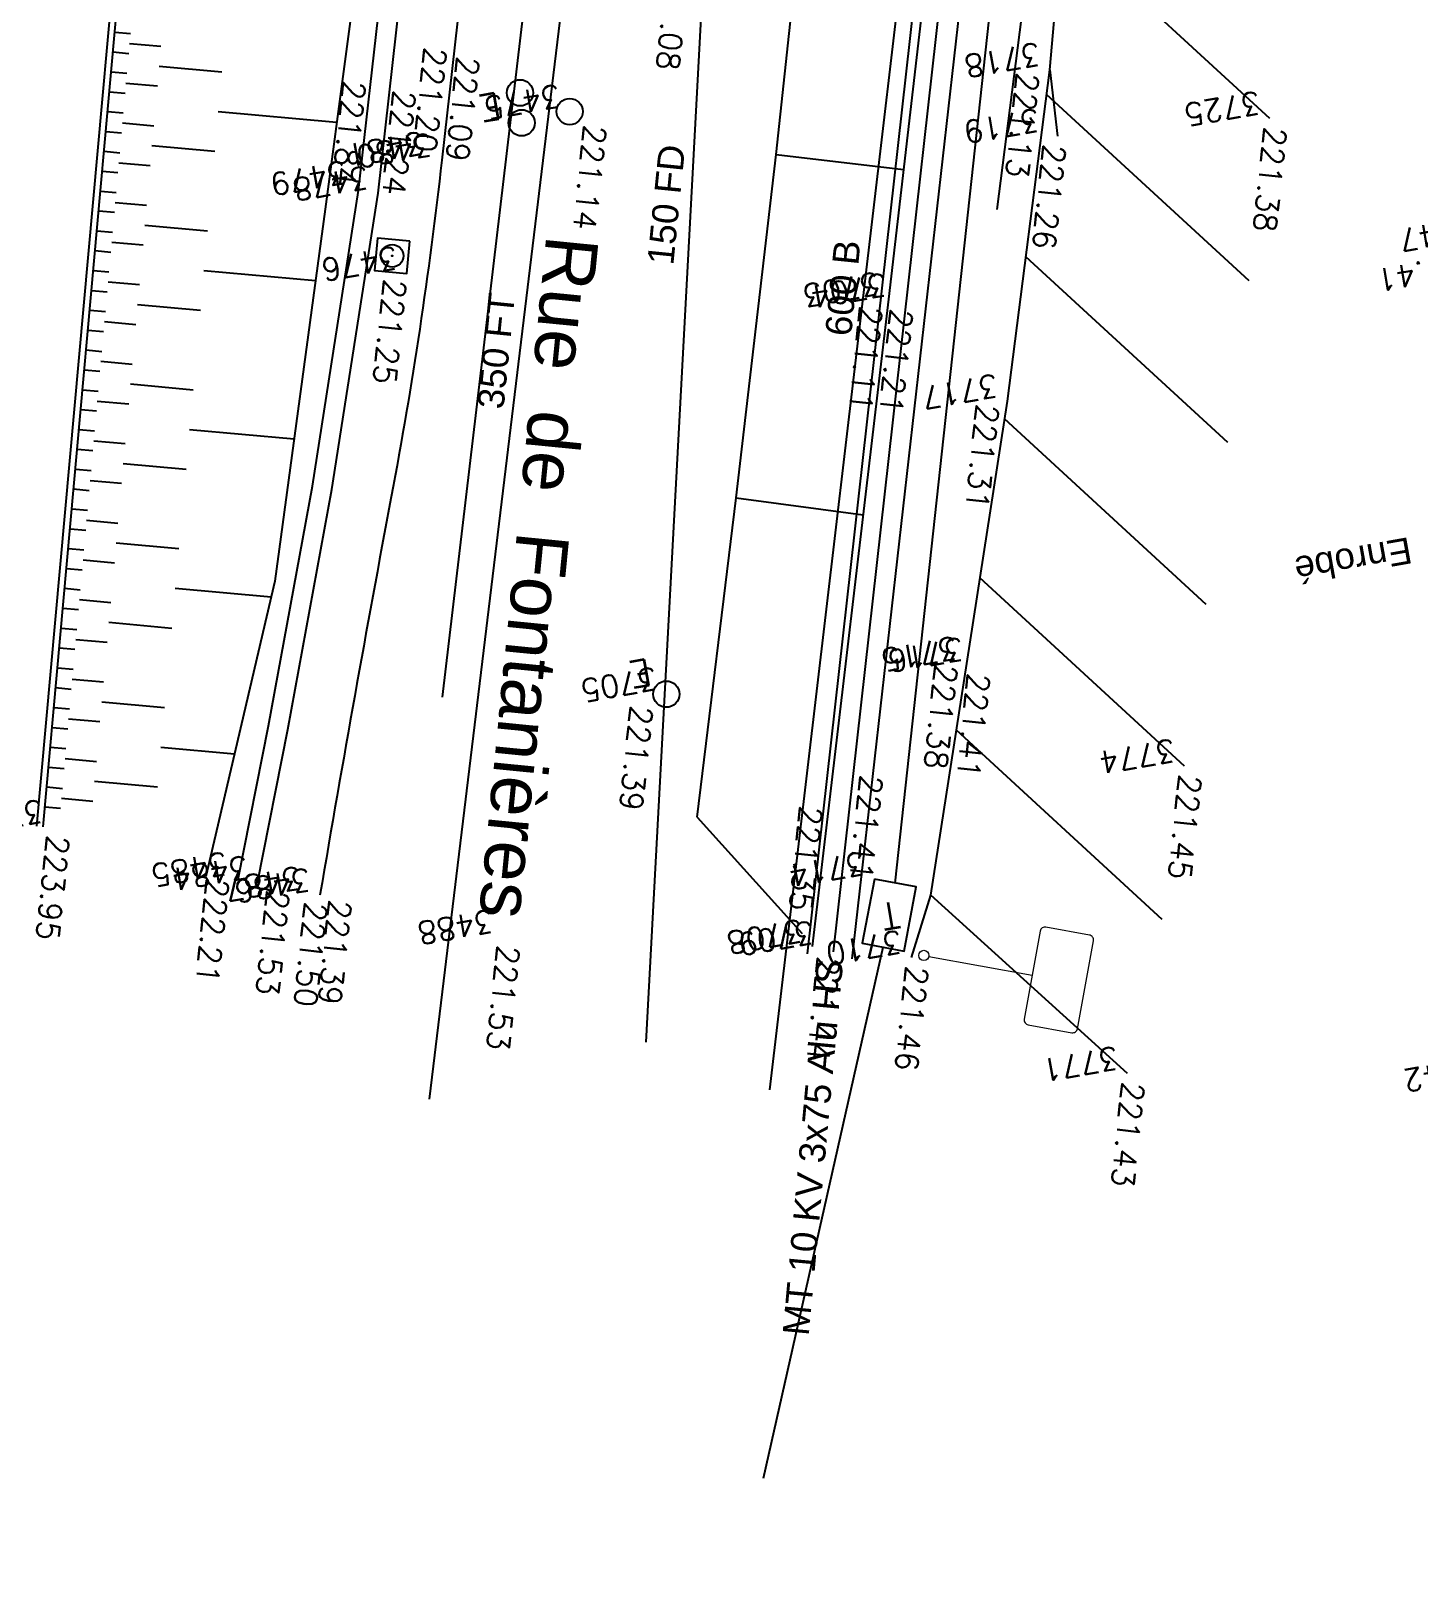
# Model space of a CAD drawing. Extents: x -2313930 to 3286427, y -3858277 to 2572692.
# Drawn here: x -11834 to -9719, y -2224 to 150 of the extents above; entities that cross this region are included whole.
import ezdxf
from ezdxf.enums import TextEntityAlignment as Align
from ezdxf.lldxf.tags import DXFTag

# ---------------------------------------------------------------- set-up
doc = ezdxf.new("R2010")
doc.units = 0
for name, color, linetype, lineweight in [('_GAZELEC-RESERVATION 2', 132, 'Continuous', 18), ('Fond topo - P', 252, 'Continuous', 50), ('Fond topo - SIG', 252, 'Continuous', 20), ('Fond topo - VOI', 252, 'Continuous', 25)]:
    doc.layers.add(name, color=color, linetype=linetype, lineweight=lineweight)
for name, color, linetype in [('AEP_SSL', 252, 'Continuous'), ('EDF_SSL', 252, 'Texte-Electricite'), ('Fond topo - AFF', 252, 'Continuous'), ('Fond topo - CLO_MUR', 252, 'Continuous'), ('Fond topo - EAU', 252, 'Continuous'), ('Fond topo - EAU_TXT', 252, 'Continuous'), ('Fond topo - PTT', 252, 'Continuous'), ('Fond topo - PTT_TXT', 252, 'Continuous'), ('Fond topo - SIH', 252, 'Continuous'), ('Fond topo - TAL', 252, 'Continuous'), ('Fond topo - TAL_HAC', 252, 'Continuous'), ('Fond topo - VOI_NOM', 252, 'Continuous'), ('Fond topo - VOI_TXT', 252, 'Continuous'), ('Fond topo - Z_500', 252, 'Continuous'), ('GAZ_SSL', 252, 'Texte-GAZ'), ('prlm-VRD', 2, 'Continuous'), ('TELECOM_SSL', 252, 'Texte-Telecom')]:
    doc.layers.add(name, color=color, linetype=linetype)
for name, color, linetype, plot in [('Fond topo - N', 252, 'Continuous', False), ('Fond topo - NCACHE', 252, 'Continuous', False), ('Fond topo - ZCACHE', 252, 'Continuous', False)]:
    doc.layers.add(name, color=color, linetype=linetype, plot=plot)
doc.styles.add('2000_ARIAL', font='arial.ttf', dxfattribs={"height": 0.4})
doc.styles.add('Lignes', font='arial.ttf', dxfattribs={"height": 0.35})
doc.styles.add('LignesA', font='arial.ttf', dxfattribs={"height": 0.35})
doc.styles.add('SIMPLEX', font='simplex_.ttf', dxfattribs={"height": 1.25})
doc.styles.add('Tronçons', font='arial.ttf', dxfattribs={"height": 0.25})
tags = doc.linetypes.add('L16', pattern=[0.375, 0.3, -0.075]).pattern_tags.tags
tags[6:7] = [DXFTag(74, 4), DXFTag(75, 0), DXFTag(340, '0'), DXFTag(46, 0.0), DXFTag(50, 0.0), DXFTag(44, 0.0), DXFTag(45, 0.0)]
tags[4:5] = [DXFTag(74, 4), DXFTag(75, 0), DXFTag(340, '0'), DXFTag(46, 0.0), DXFTag(50, 0.0), DXFTag(44, 0.0), DXFTag(45, 0.0)]
tags = doc.linetypes.add('L8', pattern=[0.225, 0.15, -0.075]).pattern_tags.tags
tags[6:7] = [DXFTag(74, 4), DXFTag(75, 0), DXFTag(340, '0'), DXFTag(46, 0.0), DXFTag(50, 0.0), DXFTag(44, 0.0), DXFTag(45, 0.0)]
tags[4:5] = [DXFTag(74, 4), DXFTag(75, 0), DXFTag(340, '0'), DXFTag(46, 0.0), DXFTag(50, 0.0), DXFTag(44, 0.0), DXFTag(45, 0.0)]
tags = doc.linetypes.add('Texte-BT', pattern='A,5,-0.25,["BT",Lignes,S=1,R=0,X=0,Y=-0.18],-1.25', length=6.5).pattern_tags.tags
tags[15:16] = [DXFTag(74, 4), DXFTag(75, 0), DXFTag(340, '0'), DXFTag(46, 0.0), DXFTag(50, 0.0), DXFTag(44, 0.0), DXFTag(45, 0.0)]
tags[4:5] = [DXFTag(74, 4), DXFTag(75, 0), DXFTag(340, '0'), DXFTag(46, 0.0), DXFTag(50, 0.0), DXFTag(44, 0.0), DXFTag(45, 0.0)]
tags = doc.linetypes.add('Texte-Electricite', pattern='A,5,-0.25,["ELEC",Lignes,S=1,R=0,X=0,Y=-0.18],-1.25', length=6.5).pattern_tags.tags
tags[15:16] = [DXFTag(74, 4), DXFTag(75, 0), DXFTag(340, '0'), DXFTag(46, 0.0), DXFTag(50, 0.0), DXFTag(44, 0.0), DXFTag(45, 0.0)]
tags[4:5] = [DXFTag(74, 4), DXFTag(75, 0), DXFTag(340, '0'), DXFTag(46, 0.0), DXFTag(50, 0.0), DXFTag(44, 0.0), DXFTag(45, 0.0)]
tags = doc.linetypes.add('Texte-GAZ', pattern='A,5,-0.25,["GAZ",Lignes,S=1,R=0,X=0,Y=-0.18],-1.25', length=6.5).pattern_tags.tags
tags[15:16] = [DXFTag(74, 4), DXFTag(75, 0), DXFTag(340, '0'), DXFTag(46, 0.0), DXFTag(50, 0.0), DXFTag(44, 0.0), DXFTag(45, 0.0)]
tags[4:5] = [DXFTag(74, 4), DXFTag(75, 0), DXFTag(340, '0'), DXFTag(46, 0.0), DXFTag(50, 0.0), DXFTag(44, 0.0), DXFTag(45, 0.0)]
tags = doc.linetypes.add('Texte-HT', pattern='A,5,-0.25,["HT",Lignes,S=1,R=0,X=0,Y=-0.18],-1.25', length=6.5).pattern_tags.tags
tags[15:16] = [DXFTag(74, 4), DXFTag(75, 0), DXFTag(340, '0'), DXFTag(46, 0.0), DXFTag(50, 0.0), DXFTag(44, 0.0), DXFTag(45, 0.0)]
tags[4:5] = [DXFTag(74, 4), DXFTag(75, 0), DXFTag(340, '0'), DXFTag(46, 0.0), DXFTag(50, 0.0), DXFTag(44, 0.0), DXFTag(45, 0.0)]
tags = doc.linetypes.add('Texte-MT', pattern='A,5,-0.25,["MT",Lignes,S=1,R=0,X=0,Y=-0.18],-1.25', length=6.5).pattern_tags.tags
tags[15:16] = [DXFTag(74, 4), DXFTag(75, 0), DXFTag(340, '0'), DXFTag(46, 0.0), DXFTag(50, 0.0), DXFTag(44, 0.0), DXFTag(45, 0.0)]
tags[4:5] = [DXFTag(74, 4), DXFTag(75, 0), DXFTag(340, '0'), DXFTag(46, 0.0), DXFTag(50, 0.0), DXFTag(44, 0.0), DXFTag(45, 0.0)]
tags = doc.linetypes.add('Texte-Telecom', pattern='A,5,-0.25,["TEL",Lignes,S=1,R=0,X=0,Y=-0.18],-1.25', length=6.5).pattern_tags.tags
tags[15:16] = [DXFTag(74, 4), DXFTag(75, 0), DXFTag(340, '0'), DXFTag(46, 0.0), DXFTag(50, 0.0), DXFTag(44, 0.0), DXFTag(45, 0.0)]
tags[4:5] = [DXFTag(74, 4), DXFTag(75, 0), DXFTag(340, '0'), DXFTag(46, 0.0), DXFTag(50, 0.0), DXFTag(44, 0.0), DXFTag(45, 0.0)]
tags = doc.linetypes.add('Texte-TelecomA', pattern='A,5,-0.25,["TEL",LignesA,S=1,R=0,X=0,Y=-0.18],-1.25', length=6.5).pattern_tags.tags
tags[15:16] = [DXFTag(74, 4), DXFTag(75, 0), DXFTag(340, '0'), DXFTag(46, 0.0), DXFTag(50, 0.0), DXFTag(44, 0.0), DXFTag(45, 0.0)]
tags[4:5] = [DXFTag(74, 4), DXFTag(75, 0), DXFTag(340, '0'), DXFTag(46, 0.0), DXFTag(50, 0.0), DXFTag(44, 0.0), DXFTag(45, 0.0)]

# ---------------------------------------------------------------- blocks, each defined once
blk = doc.blocks.new('AFF04')
at = {"ltscale": 2, "flags": 128}
blk.add_lwpolyline([(0.499143, -0.5), (0.499143, 0.499143), (-0.5, 0.499143), (-0.5, -0.5)], close=True, dxfattribs=at)
at = {"ltscale": 2}
for radius in [0.35, 0.01]:
    blk.add_circle((0, 0), radius, dxfattribs=at)
blk = doc.blocks.new('EAU03')
at = {"ltscale": 2}
blk.add_circle((0, 0), 0.2, dxfattribs=at)
blk = doc.blocks.new('EAU99')
at = {"style": 'SIMPLEX'}
blk.add_text('E', height=0.4, dxfattribs=at).set_placement((0, 0), align=Align.MIDDLE_CENTER)
blk = doc.blocks.new('PTOPO')
at = {"layer": 'Fond topo - NCACHE', "style": 'SIMPLEX'}
blk.add_attdef('MAT', text='', height=0.34, dxfattribs=at).set_placement((0.1, -0.1), align=Align.TOP_LEFT)
at = {"layer": 'Fond topo - ZCACHE', "style": 'SIMPLEX'}
blk.add_attdef('ALT', (0.1, 0.1), '', height=0.34, dxfattribs=at)
blk = doc.blocks.new('PTT04')
at = {"ltscale": 2, "flags": 128}
blk.add_lwpolyline([(-0.5, -0.5), (0.5, -0.5), (0.5, 0.5), (-0.5, 0.5)], close=True, dxfattribs=at)
blk = doc.blocks.new('PTT99')
at = {"style": 'SIMPLEX'}
blk.add_text('T', height=0.4, dxfattribs=at).set_placement((0, 0), align=Align.MIDDLE_CENTER)
blk = doc.blocks.new('MOB01')
at = {"ltscale": 2}
blk.add_line((0, 0.078125), (0, 1.679534), dxfattribs=at)
at = {"linetype": 'Continuous', "ltscale": 2, "flags": 128}
blk.add_lwpolyline([(0, 1.679534), (0.680858, 1.679534, 0.414214007), (0.755858, 1.754534), (0.755858, 2.428793, 0.414214007), (0.680858, 2.503793), (-0.680858, 2.503793, 0.414214007), (-0.755858, 2.428793), (-0.755858, 1.754534, 0.414214007), (-0.680858, 1.679534)], format="xyb", close=True, dxfattribs=at)
at = {"ltscale": 2}
blk.add_circle((0, 0), 0.078125, dxfattribs=at)
blk = doc.blocks.new('A$C1F970F0F')
at = {"layer": 'AEP_SSL', "elevation": 0, "flags": 128}
for points in [[(-10890.7, -1224.8), (-10802.1, 430.3), (-10904.2, 777.7), (-10402.8, 5134.1), (-10036.7, 5902.9), (-10049.7, 6838.6), (-10065.2, 7383.4), (-10119.6, 7625.4)], [(-10285.7, 7578), (-10074.2, 5273), (-10086, 5088.8), (-10106.8, 4097.5), (-10416.2, 1132.3), (-10702.8, -1297.2)], [(-10476.7, 611.8), (-10983.4, 655.3), (-11221.5, -1311.7)]]:
    blk.add_lwpolyline(points, dxfattribs=at)
at = {"layer": 'EDF_SSL', "linetype": 'Texte-BT', "elevation": 0, "flags": 128}
for points in [[(-10355.7, 43.8), (-10201.4, 1251.7), (-8720.3, 5090.7), (-8647.9, 5140.7), (-5813.5, 5655.5), (-5754.8, 5632.4), (-5714.2, 5669.5), (-2796.4, 6190), (-2733.2, 6173.9), (-2724.6, 6234.6), (-577, 8573.4), (-522.8, 8575.3), (1439.5, 9650), (1486.3, 9780.6), (3247.6, 10693.6), (3311.7, 10687), (3338.6, 10734), (5093.8, 11622.8), (5197.5, 11601.8)], [(-10644.8, -1090.3), (-9910.6, 5451.6), (-9787, 5988.9), (-9732.6, 6658.9)]]:
    blk.add_lwpolyline(points, dxfattribs=at)
at = {"layer": 'EDF_SSL', "linetype": 'Texte-MT', "elevation": 0, "flags": 128}
blk.add_lwpolyline([(-10605.2, -1087.2), (-9871, 5454.6), (-9813.1, 5614.5), (-9256.6, 5923.5), (-8799.1, 5646.6), (-8267.6, 5593.5), (-5762.1, 6081.9), (-4183.6, 6396.7), (-3539, 6692.7), (-2824.1, 6428.4), (-615.9, 6802.9), (-262.5, 8461.2), (-193.5, 8712.9), (139.2, 8893.7), (556, 9251.5), (1680.6, 9828.5)], dxfattribs=at)
at = {"layer": 'EDF_SSL', "linetype": 'Texte-HT', "elevation": 0, "flags": 128}
blk.add_lwpolyline([(-10577, -1098), (-9834.3, 5453), (-9748.7, 6070.7), (-10923.7, 6169.4), (-11679.5, 5855)], dxfattribs=at)
at = {"layer": 'Fond topo - CLO_MUR', "ltscale": 2, "flags": 128}
for points in [[(-11483, -982.2), (-11437.1, -748.6), (-11369.9, -383), (-11299.3, 68.5), (-11227.4, 706.6), (-11059.4, 2223.6), (-11045.4, 2344.1), (-11030, 2486.7), (-11315.9, 2519.3)], [(-11512.5, -976.4), (-11466.6, -743), (-11399.5, -378), (-11329.1, 72.5), (-11257.2, 710), (-11091.2, 2208.5), (-11233.7, 2231.4), (-11209.9, 2389.2), (-11073, 2368.5), (-11063.1, 2460.2), (-11319.3, 2489.5)]]:
    blk.add_lwpolyline(points, dxfattribs=at)
at = {"layer": 'Fond topo - SIH', "linetype": 'L16', "ltscale": 2, "flags": 128}
for points in [[(-10813, -882), (-10753.5, -395.5), (-10692.4, 127.1), (-10634.8, 666.8), (-10468.9, 2177.1), (-10411.1, 2722.9), (-10229.6, 2791.1)], [(-9940.4, 182.3), (-10243.4, 461)], [(-9971.7, -65.3), (-10280.5, 218.7)], [(-10692.4, 127.1), (-10498.7, 104.6)], [(-10004.5, -311.6), (-10312.2, -28.7)], [(-10037.3, -557.9), (-10344.5, -275.4)], [(-10753.5, -395.5), (-10560.3, -421.8)], [(-10070.1, -804.2), (-10382, -517.4)], [(-10104.2, -1038.1), (-10418, -749.5)], [(-10813, -882), (-10652.9, -1059.2)], [(-10157, -1272.6), (-10456.8, -1000.8)]]:
    blk.add_lwpolyline(points, dxfattribs=at)
at = {"layer": 'Fond topo - TAL', "ltscale": 2, "flags": 128}
blk.add_lwpolyline([(-11809.9, -896.6), (-11602.4, 1403.1), (-11517.8, 2321.8), (-11506.6, 2459)], dxfattribs=at)
at = {"layer": 'Fond topo - TAL', "linetype": 'L8', "ltscale": 2, "flags": 128}
blk.add_lwpolyline([(-11228.3, 2414), (-11251.8, 2236.9), (-11214.2, 2188.5), (-11161.1, 2138.5), (-11130.2, 2063.2), (-11291.6, 727.7), (-11318.1, 509.9), (-11380.2, 44), (-11456.7, -522.4), (-11561.8, -972.3)], dxfattribs=at)
at = {"layer": 'Fond topo - TAL_HAC', "ltscale": 2}
for p, q in [((-11700.7, 313.8), (-11676.8, 311.6)), ((-11678.1, 296.5), (-11630.3, 292.2)), ((-11703.4, 283.5), (-11679.5, 281.4)), ((-11633, 261.9), (-11537.4, 253.3)), ((-11706.1, 253.3), (-11682.2, 251.1)), ((-11708.9, 223), (-11685, 220.8)), ((-11683.6, 236), (-11635.8, 231.7)), ((-11711.6, 192.7), (-11687.7, 190.6)), ((-11542.9, 192.8), (-11362.5, 176.5)), ((-11689, 175.5), (-11641.2, 171.1)), ((-11714.3, 162.5), (-11690.4, 160.3)), ((-11717, 132.2), (-11693.1, 130.1)), ((-11644, 140.9), (-11548.4, 132.2)), ((-11719.8, 102), (-11695.9, 99.8)), ((-11694.5, 114.9), (-11646.7, 110.6)), ((-11722.5, 71.7), (-11698.6, 69.5)), ((-11700, 54.4), (-11652.2, 50.1)), ((-11725.2, 41.4), (-11701.3, 39.3)), ((-11728, 11.2), (-11704.1, 9)), ((-11654.9, 19.8), (-11559.3, 11.2)), ((-11730.7, -19.1), (-11706.8, -21.2)), ((-11705.4, -6.1), (-11657.6, -10.4)), ((-11733.4, -49.3), (-11709.5, -51.5)), ((-11710.9, -66.6), (-11663.1, -70.9)), ((-11564.7, -49.3), (-11394.8, -64.6)), ((-11736.2, -79.6), (-11712.3, -81.7)), ((-11738.9, -109.8), (-11715, -112)), ((-11665.8, -101.2), (-11570.2, -109.8)), ((-11741.6, -140.1), (-11717.7, -142.3)), ((-11716.4, -127.1), (-11668.6, -131.4)), ((-11744.4, -170.4), (-11720.5, -172.5)), ((-11721.8, -187.6), (-11674, -192)), ((-11747.1, -200.6), (-11723.2, -202.8)), ((-11749.8, -230.9), (-11725.9, -233)), ((-11676.7, -222.2), (-11581.1, -230.9)), ((-11752.5, -261.1), (-11728.6, -263.3)), ((-11727.3, -248.2), (-11679.5, -252.5)), ((-11755.3, -291.4), (-11731.4, -293.6)), ((-11586.6, -291.4), (-11427.4, -305.7)), ((-11758, -321.7), (-11734.1, -323.8)), ((-11732.7, -308.7), (-11684.9, -313)), ((-11760.7, -351.9), (-11736.8, -354.1)), ((-11687.7, -343.3), (-11592.1, -351.9)), ((-11738.2, -369.2), (-11690.4, -373.5)), ((-11763.5, -382.2), (-11739.6, -384.3)), ((-11766.2, -412.4), (-11742.3, -414.6)), ((-11768.9, -442.7), (-11745, -444.8)), ((-11743.7, -429.7), (-11695.9, -434)), ((-11771.7, -472.9), (-11747.8, -475.1)), ((-11698.6, -464.3), (-11603, -472.9)), ((-11749.1, -490.2), (-11701.3, -494.5)), ((-11774.4, -503.2), (-11750.5, -505.4)), ((-11777.1, -533.5), (-11753.2, -535.6)), ((-11608.4, -533.4), (-11462.4, -546.6)), ((-11779.9, -563.7), (-11756, -565.9)), ((-11754.6, -550.7), (-11706.8, -555.1)), ((-11709.5, -585.3), (-11613.9, -594)), ((-11782.6, -594), (-11758.7, -596.1)), ((-11760, -611.3), (-11712.2, -615.6)), ((-11785.3, -624.2), (-11761.4, -626.4)), ((-11788, -654.5), (-11764.1, -656.7)), ((-11790.8, -684.8), (-11766.9, -686.9)), ((-11765.5, -671.8), (-11717.7, -676.1)), ((-11720.4, -706.4), (-11624.8, -715)), ((-11793.5, -715), (-11769.6, -717.2)), ((-11771, -732.3), (-11723.2, -736.6)), ((-11796.2, -745.3), (-11772.3, -747.4)), ((-11799, -775.5), (-11775.1, -777.7)), ((-11630.3, -775.5), (-11518.2, -785.6)), ((-11801.7, -805.8), (-11777.8, -807.9)), ((-11776.4, -792.8), (-11728.6, -797.1)), ((-11731.4, -827.4), (-11635.7, -836)), ((-11804.4, -836), (-11780.5, -838.2)), ((-11781.9, -853.3), (-11734.1, -857.6)), ((-11807.2, -866.3), (-11783.3, -868.5))]:
    blk.add_line(p, q, dxfattribs=at)
at = {"layer": 'Fond topo - VOI', "ltscale": 2, "flags": 128}
blk.add_lwpolyline([(-10597.5, 5618.1), (-10661, 5049.8), (-10724.7, 4459.2), (-10835, 3463.9), (-10968.8, 2225.9), (-11135.3, 714), (-11202.2, 118.6, -0.018575), (-11279.3, -394.2, 0.004565), (-11387.9, -1000.9)], format="xyb", dxfattribs=at)
for points in [[(-10136.9, 3376.1), (-10149.9, 3239.6), (-10191.2, 2877.2), (-10273.7, 2146.3), (-10327.3, 1655.7), (-10416.3, 833.2), (-10432.2, 678.9), (-10521.6, -92.9), (-10637.8, -1079)], [(-11527.7, 2322.6), (-11612.3, 1404), (-11819.9, -895.7)], [(-10486.5, -1095.7), (-10456.8, -1000.8), (-10402.3, -648), (-10340.3, -248.4), (-10275.7, 256.4), (-10239.4, 665.1)], [(-10275.7, 256.4), (-10263.9, 155.1)]]:
    blk.add_lwpolyline(points, dxfattribs=at)
at = {"layer": 'GAZ_SSL', "elevation": 0, "flags": 128}
blk.add_lwpolyline([(-11201.4, -699.5), (-10544.3, 4849.5)], dxfattribs=at)
at = {"layer": 'TELECOM_SSL', "linetype": 'Texte-TelecomA', "elevation": 0, "flags": 128}
blk.add_lwpolyline([(-10511.1, -982.4), (-9947.5, 4198.4, 0.105936), (-10040.5, 7648)], format="xyb", dxfattribs=at)
at = {"layer": 'TELECOM_SSL', "elevation": 0, "flags": 128}
blk.add_lwpolyline([(-10711.9, -1889.1), (-10529.6, -1080)], dxfattribs=at)
at = {"layer": 'Fond topo - AFF', "ltscale": 2, "xscale": 49.39520944882749, "yscale": 49.39520944882749, "zscale": 99.99999999999997, "rotation": 85.04002730492101}
blk.add_blockref('AFF04', (-11277.9, -27), dxfattribs=at)
at = {"layer": 'Fond topo - EAU', "ltscale": 2, "xscale": 100, "yscale": 100, "zscale": 100, "rotation": 78.40252969303506}
for p in [(-11083, 221.3), (-11007.4, 192.7), (-11080.5, 175.6), (-10860.1, -694.7)]:
    blk.add_blockref('EAU03', p, dxfattribs=at)
at = {"layer": 'Fond topo - EAU_TXT', "ltscale": 2, "xscale": 99.99999999999999, "yscale": 99.99999999999999, "zscale": 99.99999999999999, "rotation": 190.0656205306816}
for p in [(-11128.7, 199.3), (-10899.7, -663.3)]:
    blk.add_blockref('EAU99', p, dxfattribs=at)
at = {"layer": 'Fond topo - P', "ltscale": 2}
ref = blk.add_blockref('PTOPO', (-10800.7, 430.1), dxfattribs=dict(at, xscale=99.99999999999994, yscale=99.99999999999994, zscale=99.99999999999994, rotation=190.0656205306617))
ref.add_attrib('MAT', '3700', dxfattribs={"layer": 'Fond topo - N', "color": 0, "ltscale": 2, "height": 34, "rotation": 190.0656, "style": 'SIMPLEX'}).set_placement((-10812.3, 438.2), align=Align.TOP_LEFT)
ref.add_attrib('ALT', '221.08', (-10858.4, 417), dxfattribs={"layer": 'Fond topo - Z_500', "color": 0, "ltscale": 2, "height": 34, "rotation": 263.9174, "style": 'SIMPLEX'})
ref = blk.add_blockref('PTOPO', (-11216, 121), dxfattribs=dict(at, xscale=99.99999999999994, yscale=99.99999999999994, zscale=99.99999999999994, rotation=190.0656205306617))
ref.add_attrib('MAT', '3481', dxfattribs={"layer": 'Fond topo - N', "color": 0, "ltscale": 2, "height": 34, "rotation": 190.0656, "style": 'SIMPLEX'}).set_placement((-11227.6, 129.1), align=Align.TOP_LEFT)
ref.add_attrib('ALT', '221.20', (-11228.5, 292.1), dxfattribs={"layer": 'Fond topo - Z_500', "color": 0, "ltscale": 2, "height": 34, "rotation": 263.9174, "style": 'SIMPLEX'})
ref = blk.add_blockref('PTOPO', (-10275.7, 256.4), dxfattribs=dict(at, xscale=99.99999999999994, yscale=99.99999999999994, zscale=99.99999999999994, rotation=190.0656205306617))
ref.add_attrib('MAT', '3718', dxfattribs={"layer": 'Fond topo - N', "color": 0, "ltscale": 2, "height": 34, "rotation": 190.0656, "style": 'SIMPLEX'}).set_placement((-10287.3, 264.5), align=Align.TOP_LEFT)
ref.add_attrib('ALT', '221.13', (-10325.8, 253.4), dxfattribs={"layer": 'Fond topo - Z_500', "color": 0, "ltscale": 2, "height": 34, "rotation": 263.9174, "style": 'SIMPLEX'})
ref = blk.add_blockref('PTOPO', (-11202.2, 118.6), dxfattribs=dict(at, xscale=99.99999999999994, yscale=99.99999999999994, zscale=99.99999999999994, rotation=190.0656205306617))
ref.add_attrib('MAT', '3480', dxfattribs={"layer": 'Fond topo - N', "color": 0, "ltscale": 2, "height": 34, "rotation": 190.0656, "style": 'SIMPLEX'}).set_placement((-11213.8, 126.7), align=Align.TOP_LEFT)
ref.add_attrib('ALT', '221.09', (-11178.8, 278), dxfattribs={"layer": 'Fond topo - Z_500', "color": 0, "ltscale": 2, "height": 34, "rotation": 263.9174, "style": 'SIMPLEX'})
ref = blk.add_blockref('PTOPO', (-11333.5, 76.4), dxfattribs=dict(at, xscale=99.99999999999994, yscale=99.99999999999994, zscale=99.99999999999994, rotation=190.0656205306617))
ref.add_attrib('MAT', '3479', dxfattribs={"layer": 'Fond topo - N', "color": 0, "ltscale": 2, "height": 34, "rotation": 190.0656, "style": 'SIMPLEX'}).set_placement((-11345.1, 84.5), align=Align.TOP_LEFT)
ref.add_attrib('ALT', '221.84', (-11352, 241.2), dxfattribs={"layer": 'Fond topo - Z_500', "color": 0, "ltscale": 2, "height": 34, "rotation": 263.9174, "style": 'SIMPLEX'})
ref = blk.add_blockref('PTOPO', (-11299.3, 68.5), dxfattribs=dict(at, xscale=99.99999999999994, yscale=99.99999999999994, zscale=99.99999999999994, rotation=190.0656205306617))
ref.add_attrib('MAT', '3478', dxfattribs={"layer": 'Fond topo - N', "color": 0, "ltscale": 2, "height": 34, "rotation": 190.0656, "style": 'SIMPLEX'}).set_placement((-11310.9, 76.6), align=Align.TOP_LEFT)
ref.add_attrib('ALT', '221.24', (-11275.9, 226.6), dxfattribs={"layer": 'Fond topo - Z_500', "color": 0, "ltscale": 2, "height": 34, "rotation": 263.9174, "style": 'SIMPLEX'})
ref = blk.add_blockref('PTOPO', (-11007.4, 192.7), dxfattribs=dict(at, xscale=99.99999999999994, yscale=99.99999999999994, zscale=99.99999999999994, rotation=190.0656205306617))
ref.add_attrib('MAT', '3475', dxfattribs={"layer": 'Fond topo - N', "color": 0, "ltscale": 2, "height": 34, "rotation": 190.0656, "style": 'SIMPLEX'}).set_placement((-11019, 200.8), align=Align.TOP_LEFT)
ref.add_attrib('ALT', '221.14', (-10985.2, 173.8), dxfattribs={"layer": 'Fond topo - Z_500', "color": 0, "ltscale": 2, "height": 34, "rotation": 263.9174, "style": 'SIMPLEX'})
ref = blk.add_blockref('PTOPO', (-9940.4, 182.3), dxfattribs=dict(at, xscale=99.99999999999994, yscale=99.99999999999994, zscale=99.99999999999994, rotation=190.0656205306617))
ref.add_attrib('MAT', '3725', dxfattribs={"layer": 'Fond topo - N', "color": 0, "ltscale": 2, "height": 34, "rotation": 190.0656, "style": 'SIMPLEX'}).set_placement((-9951.9, 190.4), align=Align.TOP_LEFT)
ref.add_attrib('ALT', '221.38', (-9948.5, 170.7), dxfattribs={"layer": 'Fond topo - Z_500', "color": 0, "ltscale": 2, "height": 34, "rotation": 263.9174, "style": 'SIMPLEX'})
ref = blk.add_blockref('PTOPO', (-10276.9, 155.9), dxfattribs=dict(at, xscale=99.99999999999994, yscale=99.99999999999994, zscale=99.99999999999994, rotation=190.0656205306617))
ref.add_attrib('MAT', '3719', dxfattribs={"layer": 'Fond topo - N', "color": 0, "ltscale": 2, "height": 34, "rotation": 190.0656, "style": 'SIMPLEX'}).set_placement((-10288.5, 164), align=Align.TOP_LEFT)
ref.add_attrib('ALT', '221.26', (-10285, 144.3), dxfattribs={"layer": 'Fond topo - Z_500', "color": 0, "ltscale": 2, "height": 34, "rotation": 263.9174, "style": 'SIMPLEX'})
ref = blk.add_blockref('PTOPO', (-9613.1, -8.4), dxfattribs=dict(at, xscale=99.99999999999994, yscale=99.99999999999994, zscale=99.99999999999994, rotation=190.0656205306617))
ref.add_attrib('MAT', '3747', dxfattribs={"layer": 'Fond topo - N', "color": 0, "ltscale": 2, "height": 34, "rotation": 190.0656, "style": 'SIMPLEX'}).set_placement((-9624.7, -0.3), align=Align.TOP_LEFT)
ref.add_attrib('ALT', '221.41', (-9621.2, -20), dxfattribs={"layer": 'Fond topo - Z_500', "color": 0, "ltscale": 2, "height": 34, "rotation": 190.0656, "style": 'SIMPLEX'})
ref = blk.add_blockref('PTOPO', (-11255.4, -53.7), dxfattribs=dict(at, xscale=99.99999999999994, yscale=99.99999999999994, zscale=99.99999999999994, rotation=190.0656205306617))
ref.add_attrib('MAT', '3476', dxfattribs={"layer": 'Fond topo - N', "color": 0, "ltscale": 2, "height": 34, "rotation": 190.0656, "style": 'SIMPLEX'}).set_placement((-11267, -45.6), align=Align.TOP_LEFT)
ref.add_attrib('ALT', '221.25', (-11290.1, -61.2), dxfattribs={"layer": 'Fond topo - Z_500', "color": 0, "ltscale": 2, "height": 34, "rotation": 263.9174, "style": 'SIMPLEX'})
ref = blk.add_blockref('PTOPO', (-10521.6, -92.9), dxfattribs=dict(at, xscale=99.99999999999994, yscale=99.99999999999994, zscale=99.99999999999994, rotation=190.0656205306617))
ref.add_attrib('MAT', '3703', dxfattribs={"layer": 'Fond topo - N', "color": 0, "ltscale": 2, "height": 34, "rotation": 190.0656, "style": 'SIMPLEX'}).set_placement((-10533.2, -84.9), align=Align.TOP_LEFT)
ref.add_attrib('ALT', '221.11', (-10564.7, -102), dxfattribs={"layer": 'Fond topo - Z_500', "color": 0, "ltscale": 2, "height": 34, "rotation": 263.9174, "style": 'SIMPLEX'})
ref = blk.add_blockref('PTOPO', (-10510, -94.6), dxfattribs=dict(at, xscale=99.99999999999994, yscale=99.99999999999994, zscale=99.99999999999994, rotation=190.0656205306617))
ref.add_attrib('MAT', '3704', dxfattribs={"layer": 'Fond topo - N', "color": 0, "ltscale": 2, "height": 34, "rotation": 190.0656, "style": 'SIMPLEX'}).set_placement((-10521.6, -86.5), align=Align.TOP_LEFT)
ref.add_attrib('ALT', '221.21', (-10518.1, -106.2), dxfattribs={"layer": 'Fond topo - Z_500', "color": 0, "ltscale": 2, "height": 34, "rotation": 263.9174, "style": 'SIMPLEX'})
ref = blk.add_blockref('PTOPO', (-10340.3, -248.4), dxfattribs=dict(at, xscale=99.99999999999994, yscale=99.99999999999994, zscale=99.99999999999994, rotation=190.0656205306617))
ref.add_attrib('MAT', '3717', dxfattribs={"layer": 'Fond topo - N', "color": 0, "ltscale": 2, "height": 34, "rotation": 190.0656, "style": 'SIMPLEX'}).set_placement((-10351.9, -240.3), align=Align.TOP_LEFT)
ref.add_attrib('ALT', '221.31', (-10387, -251.6), dxfattribs={"layer": 'Fond topo - Z_500', "color": 0, "ltscale": 2, "height": 34, "rotation": 263.9174, "style": 'SIMPLEX'})
ref = blk.add_blockref('PTOPO', (-10402.3, -648), dxfattribs=dict(at, xscale=99.99999999999994, yscale=99.99999999999994, zscale=99.99999999999994, rotation=190.0656205306617))
ref.add_attrib('MAT', '3715', dxfattribs={"layer": 'Fond topo - N', "color": 0, "ltscale": 2, "height": 34, "rotation": 190.0656, "style": 'SIMPLEX'}).set_placement((-10413.9, -639.9), align=Align.TOP_LEFT)
ref.add_attrib('ALT', '221.38', (-10450.1, -647.7), dxfattribs={"layer": 'Fond topo - Z_500', "color": 0, "ltscale": 2, "height": 34, "rotation": 263.9174, "style": 'SIMPLEX'})
ref = blk.add_blockref('PTOPO', (-10392.3, -649.7), dxfattribs=dict(at, xscale=99.99999999999994, yscale=99.99999999999994, zscale=99.99999999999994, rotation=190.0656205306617))
ref.add_attrib('MAT', '3716', dxfattribs={"layer": 'Fond topo - N', "color": 0, "ltscale": 2, "height": 34, "rotation": 190.0656, "style": 'SIMPLEX'}).set_placement((-10403.9, -641.6), align=Align.TOP_LEFT)
ref.add_attrib('ALT', '221.41', (-10400.4, -661.3), dxfattribs={"layer": 'Fond topo - Z_500', "color": 0, "ltscale": 2, "height": 34, "rotation": 263.9174, "style": 'SIMPLEX'})
ref = blk.add_blockref('PTOPO', (-10860.1, -694.7), dxfattribs=dict(at, xscale=99.99999999999994, yscale=99.99999999999994, zscale=99.99999999999994, rotation=190.0656205306617))
ref.add_attrib('MAT', '3705', dxfattribs={"layer": 'Fond topo - N', "color": 0, "ltscale": 2, "height": 34, "rotation": 190.0656, "style": 'SIMPLEX'}).set_placement((-10871.7, -686.6), align=Align.TOP_LEFT)
ref.add_attrib('ALT', '221.39', (-10914.4, -710.8), dxfattribs={"layer": 'Fond topo - Z_500', "color": 0, "ltscale": 2, "height": 34, "rotation": 263.9174, "style": 'SIMPLEX'})
ref = blk.add_blockref('PTOPO', (-10070.1, -804.2), dxfattribs=dict(at, xscale=99.99999999999994, yscale=99.99999999999994, zscale=99.99999999999994, rotation=190.0656205306617))
ref.add_attrib('MAT', '3774', dxfattribs={"layer": 'Fond topo - N', "color": 0, "ltscale": 2, "height": 34, "rotation": 190.0656, "style": 'SIMPLEX'}).set_placement((-10081.7, -796.1), align=Align.TOP_LEFT)
ref.add_attrib('ALT', '221.45', (-10078.2, -815.8), dxfattribs={"layer": 'Fond topo - Z_500', "color": 0, "ltscale": 2, "height": 34, "rotation": 263.9174, "style": 'SIMPLEX'})
ref = blk.add_blockref('PTOPO', (-10542.8, -976.3), dxfattribs=dict(at, xscale=99.99999999999994, yscale=99.99999999999994, zscale=99.99999999999994, rotation=190.0656205306617))
ref.add_attrib('MAT', '3714', dxfattribs={"layer": 'Fond topo - N', "color": 0, "ltscale": 2, "height": 34, "rotation": 190.0656, "style": 'SIMPLEX'}).set_placement((-10554.4, -968.2), align=Align.TOP_LEFT)
ref.add_attrib('ALT', '221.41', (-10564, -816.4), dxfattribs={"layer": 'Fond topo - Z_500', "color": 0, "ltscale": 2, "height": 34, "rotation": 263.9174, "style": 'SIMPLEX'})
ref = blk.add_blockref('PTOPO', (-11795.6, -896.7), dxfattribs=dict(at, xscale=99.99999999999994, yscale=99.99999999999994, zscale=99.99999999999994, rotation=190.0656205306617))
ref.add_attrib('MAT', '3779', dxfattribs={"layer": 'Fond topo - N', "color": 0, "ltscale": 2, "height": 34, "rotation": 190.0656, "style": 'SIMPLEX'}).set_placement((-11807.1, -888.6), align=Align.TOP_LEFT)
ref.add_attrib('ALT', '223.95', (-11803.7, -908.3), dxfattribs={"layer": 'Fond topo - Z_500', "color": 0, "ltscale": 2, "height": 34, "rotation": 263.9174, "style": 'SIMPLEX'})
ref = blk.add_blockref('PTOPO', (-10637.8, -1079), dxfattribs=dict(at, xscale=99.99999999999994, yscale=99.99999999999994, zscale=99.99999999999994, rotation=190.0656205306617))
ref.add_attrib('MAT', '3708', dxfattribs={"layer": 'Fond topo - N', "color": 0, "ltscale": 2, "height": 34, "rotation": 190.0656, "style": 'SIMPLEX'}).set_placement((-10649.4, -1070.9), align=Align.TOP_LEFT)
ref.add_attrib('ALT', '221.35', (-10655.9, -863.5), dxfattribs={"layer": 'Fond topo - Z_500', "color": 0, "ltscale": 2, "height": 34, "rotation": 263.9174, "style": 'SIMPLEX'})
ref = blk.add_blockref('PTOPO', (-11515, -976.3), dxfattribs=dict(at, xscale=99.99999999999994, yscale=99.99999999999994, zscale=99.99999999999994, rotation=190.0656205306617))
ref.add_attrib('MAT', '3485', dxfattribs={"layer": 'Fond topo - N', "color": 0, "ltscale": 2, "height": 34, "rotation": 190.0656, "style": 'SIMPLEX'}).set_placement((-11526.6, -968.2), align=Align.TOP_LEFT)
ref.add_attrib('ALT', '222.21', (-11560.2, -973.8), dxfattribs={"layer": 'Fond topo - Z_500', "color": 0, "ltscale": 2, "height": 34, "rotation": 263.9174, "style": 'SIMPLEX'})
ref = blk.add_blockref('PTOPO', (-11483, -982.2), dxfattribs=dict(at, xscale=99.99999999999994, yscale=99.99999999999994, zscale=99.99999999999994, rotation=190.0656205306617))
ref.add_attrib('MAT', '3484', dxfattribs={"layer": 'Fond topo - N', "color": 0, "ltscale": 2, "height": 34, "rotation": 190.0656, "style": 'SIMPLEX'}).set_placement((-11494.6, -974.1), align=Align.TOP_LEFT)
ref.add_attrib('ALT', '221.53', (-11468.5, -992), dxfattribs={"layer": 'Fond topo - Z_500', "color": 0, "ltscale": 2, "height": 34, "rotation": 263.9174, "style": 'SIMPLEX'})
ref = blk.add_blockref('PTOPO', (-11402.6, -998.4), dxfattribs=dict(at, xscale=99.99999999999994, yscale=99.99999999999994, zscale=99.99999999999994, rotation=190.0656205306617))
ref.add_attrib('MAT', '3487', dxfattribs={"layer": 'Fond topo - N', "color": 0, "ltscale": 2, "height": 34, "rotation": 190.0656, "style": 'SIMPLEX'}).set_placement((-11414.2, -990.3), align=Align.TOP_LEFT)
ref.add_attrib('ALT', '221.50', (-11410.7, -1010), dxfattribs={"layer": 'Fond topo - Z_500', "color": 0, "ltscale": 2, "height": 34, "rotation": 263.9174, "style": 'SIMPLEX'})
ref = blk.add_blockref('PTOPO', (-11387.9, -1000.9), dxfattribs=dict(at, xscale=99.99999999999994, yscale=99.99999999999994, zscale=99.99999999999994, rotation=190.0656205306617))
ref.add_attrib('MAT', '3486', dxfattribs={"layer": 'Fond topo - N', "color": 0, "ltscale": 2, "height": 34, "rotation": 190.0656, "style": 'SIMPLEX'}).set_placement((-11399.5, -992.8), align=Align.TOP_LEFT)
ref.add_attrib('ALT', '221.39', (-11373.7, -1006.6), dxfattribs={"layer": 'Fond topo - Z_500', "color": 0, "ltscale": 2, "height": 34, "rotation": 263.9174, "style": 'SIMPLEX'})
ref = blk.add_blockref('PTOPO', (-11109.1, -1064.2), dxfattribs=dict(at, xscale=99.99999999999994, yscale=99.99999999999994, zscale=99.99999999999994, rotation=190.0656205306617))
ref.add_attrib('MAT', '3488', dxfattribs={"layer": 'Fond topo - N', "color": 0, "ltscale": 2, "height": 34, "rotation": 190.0656, "style": 'SIMPLEX'}).set_placement((-11120.7, -1056.1), align=Align.TOP_LEFT)
ref.add_attrib('ALT', '221.53', (-11117.2, -1075.8), dxfattribs={"layer": 'Fond topo - Z_500', "color": 0, "ltscale": 2, "height": 34, "rotation": 263.9174, "style": 'SIMPLEX'})
ref = blk.add_blockref('PTOPO', (-10621, -1081.4), dxfattribs=dict(at, xscale=99.99999999999994, yscale=99.99999999999994, zscale=99.99999999999994, rotation=190.0656205306617))
ref.add_attrib('MAT', '3709', dxfattribs={"layer": 'Fond topo - N', "color": 0, "ltscale": 2, "height": 34, "rotation": 190.0656, "style": 'SIMPLEX'}).set_placement((-10632.6, -1073.3), align=Align.TOP_LEFT)
ref.add_attrib('ALT', '221.44', (-10629.1, -1093), dxfattribs={"layer": 'Fond topo - Z_500', "color": 0, "ltscale": 2, "height": 34, "rotation": 263.9174, "style": 'SIMPLEX'})
ref = blk.add_blockref('PTOPO', (-10486.5, -1095.7), dxfattribs=dict(at, xscale=99.99999999999994, yscale=99.99999999999994, zscale=99.99999999999994, rotation=190.0656205306617))
ref.add_attrib('MAT', '3710', dxfattribs={"layer": 'Fond topo - N', "color": 0, "ltscale": 2, "height": 34, "rotation": 190.0656, "style": 'SIMPLEX'}).set_placement((-10498.1, -1087.6), align=Align.TOP_LEFT)
ref.add_attrib('ALT', '221.46', (-10494.6, -1107.3), dxfattribs={"layer": 'Fond topo - Z_500', "color": 0, "ltscale": 2, "height": 34, "rotation": 263.9174, "style": 'SIMPLEX'})
ref = blk.add_blockref('PTOPO', (-10157, -1272.6), dxfattribs=dict(at, xscale=99.99999999999994, yscale=99.99999999999994, zscale=99.99999999999994, rotation=190.0656205306617))
ref.add_attrib('MAT', '3771', dxfattribs={"layer": 'Fond topo - N', "color": 0, "ltscale": 2, "height": 34, "rotation": 190.0656, "style": 'SIMPLEX'}).set_placement((-10168.6, -1264.5), align=Align.TOP_LEFT)
ref.add_attrib('ALT', '221.43', (-10165.1, -1284.2), dxfattribs={"layer": 'Fond topo - Z_500', "color": 0, "ltscale": 2, "height": 34, "rotation": 263.9174, "style": 'SIMPLEX'})
ref = blk.add_blockref('PTOPO', (-9568, -1282.7), dxfattribs=dict(at, xscale=99.99999999999994, yscale=99.99999999999994, zscale=99.99999999999994, rotation=190.0656205306617))
ref.add_attrib('MAT', '3770', dxfattribs={"layer": 'Fond topo - N', "color": 0, "ltscale": 2, "height": 34, "rotation": 190.0656, "style": 'SIMPLEX'}).set_placement((-9579.5, -1274.6), align=Align.TOP_LEFT)
ref.add_attrib('ALT', '221.42', (-9581.1, -1239.7), dxfattribs={"layer": 'Fond topo - Z_500', "color": 0, "ltscale": 2, "height": 34, "rotation": 190.0656, "style": 'SIMPLEX'})
at = {"layer": 'Fond topo - PTT', "ltscale": 2, "xscale": 99.35851254394956, "yscale": 64.67, "zscale": 99.99999999999997, "rotation": 259.2477968166459}
blk.add_blockref('PTT04', (-10520.3, -1031.2), dxfattribs=at)
at = {"layer": 'Fond topo - PTT_TXT', "ltscale": 2, "xscale": 99.99999999999994, "yscale": 99.99999999999994, "zscale": 99.99999999999994, "rotation": 190.0656205306617}
blk.add_blockref('PTT99', (-10518.7, -1031.9), dxfattribs=at)
at = {"layer": 'Fond topo - SIG', "ltscale": 2, "xscale": 99.99999999999999, "yscale": 99.99999999999999, "zscale": 99.99999999999999, "rotation": 259.7222077886161}
blk.add_blockref('MOB01', (-10467.6, -1092.7), dxfattribs=at)
at = {"layer": 'AEP_SSL', "style": 'Tronçons'}
for s, p in [('150 FD', (-10849.5, -42.2)), ('600 B', (-10578.5, -150.6)), ('350 FT', (-11108.3, -261.8))]:
    blk.add_text(s, height=40, rotation=84.2504, dxfattribs=at).set_placement(p)
at = {"layer": 'EDF_SSL', "style": 'Tronçons'}
blk.add_text('MT 10 KV 3x75 Alu HS', height=40, rotation=84.7402, dxfattribs=at).set_placement((-10643.1, -1673.1))
at = {"layer": 'Fond topo - VOI_NOM', "style": '2000_ARIAL'}
blk.add_text('Rue  de  Fontanières', height=80, rotation=264.351, dxfattribs=at).set_placement((-11042.7, 6.1))
at = {"layer": 'Fond topo - VOI_TXT', "style": '2000_ARIAL'}
blk.add_text('Enrobé', height=40, rotation=190.0656, dxfattribs=at).set_placement((-9727.9, -455.3))

msp = doc.modelspace()

# ---------------------------------------------------------------- linework, layer by layer
at = {"layer": '_GAZELEC-RESERVATION 2'}
msp.add_circle((486248.48, -227485.963), 2800178.149, dxfattribs=at)

# ---------------------------------------------------------------- block references
at = {"layer": 'prlm-VRD'}
msp.add_blockref('A$C1F970F0F', (-5.73, -165.002), dxfattribs=at)

doc.saveas('drawing.dxf')
